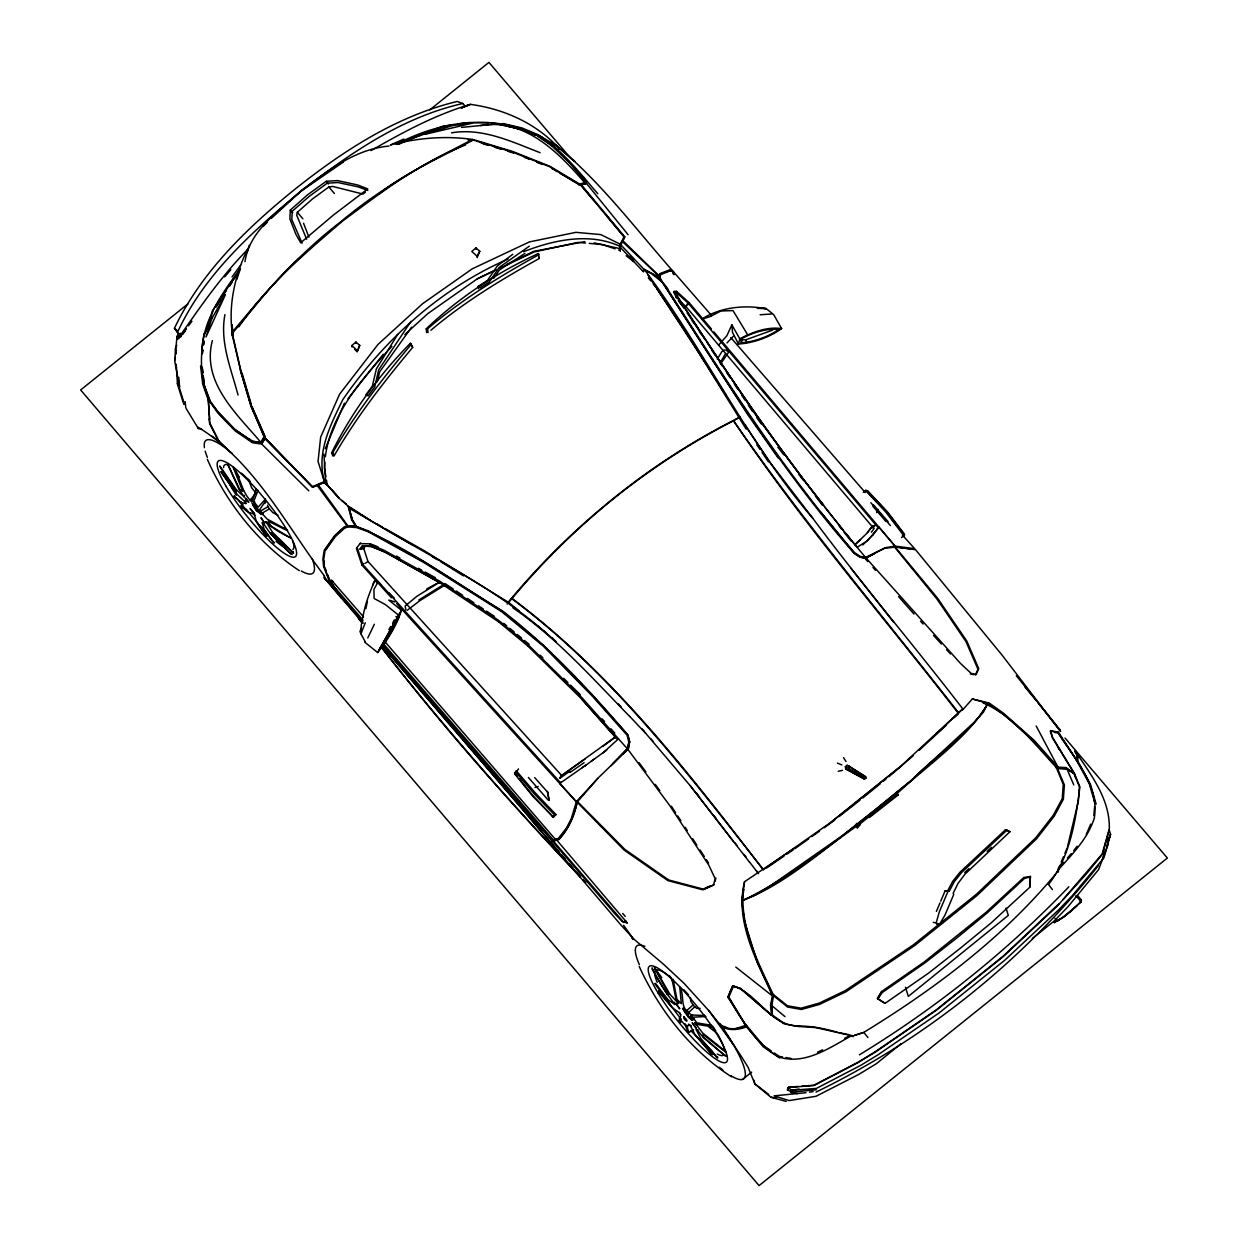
<?xml version="1.0" encoding="UTF-8"?>
<svg xmlns="http://www.w3.org/2000/svg" width="1248" height="1248" viewBox="0 0 1248 1248"><rect width="100%" height="100%" fill="white"/><g stroke="black" fill="none" stroke-linecap="round" stroke-linejoin="round"><path stroke-width="1.5" d="M352.186 609.757L324.324 577.871L324.324 575.812C285.714 524.675 254.483 461.947 198.292 427.3L198.338 428.532L201.958 429.421M705.916 1016.668L703.685 1014.733M623.875 922.553L554.034 841.838L556.218 839.452L627.182 922.88L622.315 921.586L615.358 914.363L383.058 644.904M1054.342 732.42L1058.054 732.966L1077.071 760.703L1077.118 755.383L1074.762 751.499M287.555 530.447L285.262 528.013M1029.787 887.266L1030.411 876.439L1023.797 877.469L986.123 912.319L924.05 962.114L881.634 991.536L877.266 998.353L885.066 1003.361L928.574 973.112L960.086 948.418L991.006 923.036L1029.787 887.266L1030.411 876.439M624.78 236.87L620.1 246.371L620.209 251.191L620.537 244.655L624.78 236.87L581.287 184.751L579.821 185.094L549.666 166.702L512.803 152.256M1096.15 804.102L1090.44 784.29L1077.804 761.077L1077.898 755.57L1075.526 751.67M658.991 277.009L659.896 274.529L663.452 272.719M1058.429 872.024L1058.476 869.372M863.242 492.336L865.566 490.402L867.61 490.807L887.609 512.039L904.488 534.222L904.441 535.61L901.446 537.498M266.994 536.281L265.06 533.645M655.465 983.377L668.179 999.851L674.934 1004.484C666.292 993.392 657.743 980.507 652.08 967.793M361.358 624.047L360.953 633.812L365.399 642.19M290.3 210.116L289.879 218.915L296.01 234.515L300.659 242.783L333.512 214.968L367.817 188.916L357.739 184.985L337.662 180.601L326.258 181.272L307.507 194.828L290.3 210.116L292.734 212.628M285.246 528.887L267.15 519.043L259.99 511.352L260.114 509.028L265.637 500.916L265.153 498.763M585.328 184.08L582.41 177.247L568.87 161.678M240.318 370.126L250.942 406.037L264.716 437.518L312.64 487.282L264.841 438.625L251.113 406.224L240.786 371.327L231.941 333.762C255.871 306.056 277.555 275.761 306.275 252.158M292.157 554.502L290.066 552.583M560.29 173.441L579.509 184.564L584.688 183.331L581.786 176.514M658.71 990.709L671.018 1006.122L654.794 983.564M362.731 621.364L332.904 586.435L331.157 583.315L331.391 580.024L363.496 616.871M326.555 480.246L327.085 485.285L324.979 483.132C315.494 453.851 330.236 425.459 342.857 399.547C384.337 339.581 440.794 288.366 508.014 259.069M1093.841 815.521L1094.59 806.629M324.839 462.275L324.324 467.735L325.915 476.674M325.354 456.815C330.689 413.868 363.402 376.912 391.888 346.398M178.76 377.317L179.587 387.036L174.673 360.766L177.013 336.461L178.698 333.2M855.145 825.271L857.314 827.798L860.418 824.538M778.346 458.203L747.739 414.617L661.799 281.377L656.37 276.245L644.358 269.771L620.256 244.218L600.787 234.593L575.905 232.346L529.37 241.925L472.243 268.835L422.604 303.701L377.988 344.448L339.596 394.181L320.658 437.112L318.053 461.417L324.355 481.603L337.99 497.281L349.58 507.421M212.378 340.626C201.287 382.153 236.761 413.93 260.988 442.447L264.607 436.114L251.878 406.973M1054.576 920.962L1054.154 922.553L1063.702 917.14L1080.94 901.992L1081.408 899.995L1077.773 895.736M224.936 314.605C219.664 342.139 231.145 368.878 238.056 395.054M725.837 1051.658L723.934 1049.209M680.69 1014.718C676.432 1009.133 683.561 1015.498 679.38 1017.838L679.364 1021.098L680.753 1022.486M229.788 451.714L219.118 441.028L211.567 435.942M233.314 466.783L233.501 468.094C241.192 478.405 241.675 493.069 251.893 501.79L256.355 489.325M711.376 328.926L689.083 302.609L676.588 291.377L674.294 291.299C732.794 383.588 795.257 473.616 865.566 557.45L960.414 663.343L971.084 673.343L976.186 674.419L978.744 668.569L966.716 640.91L937.716 598.385L895.112 546.952M786.193 1101.407L770.936 1097.257L754.822 1083.872L748.176 1067.446L741.655 1056.9L720.455 1025.107L708.63 1010.443L684.31 983.611L663.764 964.454L632.923 938.309L623.626 925.33M1081.408 899.995L1080.94 901.992M204.282 333.2C200.195 355.118 199.54 378.784 209.118 399.422M202.285 353.449L202.753 349.908M203.486 344.588L203.954 341.032M201.755 352.981C202.566 320.518 221.754 293.654 240.427 268.616L236.792 279.474M202.394 353.73L202.862 350.173M203.596 344.854L204.079 341.312M856.253 826.394C819.187 852.244 784.618 884.77 741.858 900.697L744.557 881.712L794.758 847.985M962.645 709.909L972.348 698.958L989.212 703.03L1003.673 713.357L1034.28 740.454L1058.008 767.146L1066.229 767.598L1073.748 773.386L1066.276 768.503L1056.073 768.004M867.064 490.558L886.766 511.602L903.973 534.191L903.755 535.564L885.877 512.179L865.566 490.402L867.61 490.807M1073.155 773.23L1073.92 772.543L1052.657 737.615L1050.582 730.86L1058.242 731.983L1077.071 760.703M174.673 360.766L175.266 357.224M175.859 353.683L176.436 350.142M744.557 881.712C734.666 921.586 756.756 960.742 772.621 996.107L770.515 1004.827L771.42 1015.217L772.278 1015.232L771.28 1005.155L772.996 994.126C758.612 963.69 741.858 930.79 742.966 896.485M743.886 889.372L741.749 902.179L744.635 921.57L757.349 962.536L772.996 995.296L787.519 1007.011L801.341 1009.492L819.608 1004.375L845.879 991.817L914.706 945.532L976.81 895.705L1036.589 838.796L1054.248 816.13L1063.374 799.266L1064.388 784.898L1057.04 767.411L1033.609 740.906L1003.298 714.059L988.978 703.841L983.408 702.499M773.713 994.531L771.748 1005.935L772.512 1016.044L784.399 1023.953L798.33 1026.48L815.74 1027.572L852.805 1035.996L864.084 1032.408M337.178 590.834L329.488 581.537L323.575 566.296L322.889 558.948L324.23 550.212L334.558 535.782L343.996 527.062L347.022 525.798L355.602 526.344L367.63 530.587L423.478 561.46L502.46 611.38L544.222 646.027L592.769 695.588L627.775 734.854L629.585 741.577L628.103 749.689L669.505 805.21L708.817 865.192L715.151 878.67L713.497 885.16L702.936 889.84L667.93 880.62L624.062 850.028L577.075 802.09C574.111 815.646 568.589 828.641 558.948 838.796L555.75 839.077M679.364 1021.098L679.52 1020.287M365.399 192.254L362.996 194.064L332.686 186.436L328.848 186.997L312.452 198.962L297.336 212.285L296.743 215.28L306.649 239.273M258.102 490.277L253.625 501.634L258.211 507.094L264.857 499.73M250.302 500.292L255.778 492.82L251.69 487.796L248.399 479.357M514.706 773.932L516.188 770.687L535.564 793.213L556 814.554L553.426 817.206L533.021 796.505L514.706 773.932L518.466 768.94M365.851 608.79L367.396 601.505M247.213 251.784L249.148 245.341M377.239 381.888L379.564 372.044L411.575 327.163M612.706 763.745L627.229 748.644L628.82 742.045L627.011 735.134L591.989 695.791L543.161 646.012L501.977 611.91L424.039 562.63L367.848 531.523L356.569 527.592L347.818 526.859L344.869 527.982L335.338 536.609L324.979 551.07L323.653 559.822L324.324 567.107L330.236 582.364L333.559 586.388M362.794 617.869C364.728 604.75 369.626 592.816 374.587 580.85M620.927 244.686L620.272 247.291L642.907 271.268L643.984 269.147L655.652 275.418L661.752 281.83L652.517 274.373M715.104 881.291L715.931 878.046M398.72 617.682L399.89 613.08L378.877 650.146L384.649 642.689L395.226 624.64L398.72 617.682L395.912 616.606M395.054 601.895L388.768 600.085L401.45 610.272C396.474 625.529 387.769 640.162 377.645 652.532L364.978 642.361M703.56 317.99C722.374 306.821 745.025 304.902 766.256 308.662L773.698 314.636L781.638 328.614C769.158 337.444 753.589 342.997 738.457 344.042L739.799 338.832L731.858 324.839L726.898 335.681L718.567 345.197M741.328 342.826L742.498 338.239C753.48 332.28 766.303 328.536 778.908 329.285C768.066 336.976 754.416 341.64 741.328 342.826L740.844 339.893M1067.617 846.316L1078.366 801.029L1079.395 786.614L1073.467 772.418L1052.423 737.802L1050.364 731.11L1057.945 732.217C1073.608 758.41 1099.831 785.257 1094.278 818.189C1087.663 839.062 1071.798 854.662 1057.586 870.605L1059.802 865.41M1106.633 846.503L1110.564 834.35L1109.254 830.076C1110.658 800.108 1091.516 775.523 1075.792 751.92M1054.638 922.537L1055.059 920.962M1079.957 902.71L1080.347 901.259M251.893 501.79L250.489 499.387M742.544 900.635C804.664 870.355 857.47 823.29 911.383 780.608C935.766 754.354 970.632 735.368 987.808 703.373L972.348 698.958M717.865 1057.961L717.584 1056.916M939.432 924.596L936.203 922.865L939.292 911.914L947.996 891.368L949.26 891.166L954.361 881.572L961.678 872.446L1006.98 830.154L1009.928 831.745L964.938 874.208L957.965 883.506L953.176 893.256L953.737 894.457L945.032 915.002L939.432 924.596L936.515 924.128M1108.864 830.248L1102.187 853.944L1063.015 899.605M1109.254 830.076L1102.546 854.022L1086.478 873.818L1056.9 906.422L1003.174 956.623L936.53 1010.1L875.628 1051.861L858.234 1062.5L814.024 1085.479L788.408 1087.492L787.332 1089.988L793.759 1092.562M219.804 465.941L236.2 489.512L244.046 496.813L238.758 488.686L227.947 464.974L228.384 463.507M628.524 748.597L597.324 778.783L576.389 801.762L571.256 818.766L566.342 828.142L558.106 838.718L554.923 838.999M577.153 802.682C574.158 816.332 568.542 829.358 558.87 839.608L555.703 839.904M244.998 261.612C249.865 229.492 279.412 211.224 301.345 190.429C327.803 170.742 355.009 149.152 389.017 146.078M643.422 271.877L644.358 269.771L649.256 272.532M325.042 550.321C332.202 540.368 341.234 522.257 356.476 526.75L352.326 519.667L348.691 506.953L352.404 520.104L356.273 526.484C408.564 547.513 454.366 582.114 502.507 610.958C549.432 646.714 589.384 690.378 627.822 734.9L629.647 742.092L628.103 749.689L627.229 748.644L629.585 741.577M247.556 249.179C234.53 275.917 227.854 306.696 232.721 336.18L231.941 333.762M290.924 554.081L270.52 533.348L272.064 532.927L293.467 553.379L293.327 551.772M726.554 1056.058L724.979 1055.122M1101.937 860.605L1105.463 850.028M293.077 552.521L272.485 532.241L265.84 521.648C272.626 528.606 283.312 534.815 291.346 537.794M693.529 1029.818L689.442 1032.096L687.991 1030.848M204.922 333.949L212.675 311.704M206.232 330.798L211.598 315.385M857.314 827.798L858.14 825.458L896.984 794.29L898.326 794.882L869.497 817.456M365.258 622.783L360.953 633.812L359.97 631.41L361.468 627.884M746.242 1026.106L728.816 997.105L733.45 986.326L740.797 988.603L771.42 1015.217L740.158 988.322L732.592 985.967L727.834 997.058L745.898 1025.95C738.8 1029.413 727.506 1030.193 719.675 1025.06M372.871 584.922L373.916 582.161M876.704 512.632L878.015 509.309M325.26 448.703L344.401 403.198M936.39 911.43L940.009 902.866M940.727 901.165L945.079 890.885L949.26 891.166M1061.268 861.931L1063.483 856.721M1064.95 853.258L1067.165 848.047M1086.29 834.304L1090.736 824.101M787.535 1089.629L788.611 1087.18L798.314 1086.431M975.406 675.043L977.948 669.209L965.936 641.534L936.936 599.024L894.676 547.201L884.645 548.278L875.768 552.708L865.254 558.683L867.828 561.6M176.795 345.275L175.282 348.707L175.64 354.541M1107.522 841.199L1110.564 834.35L1103.996 857.704L1072.422 895.502L1058.366 910.104L1004.734 960.258L938.87 1013.095L878.015 1054.794L860.621 1065.418L816.426 1088.412L791.544 1090.3L788.408 1087.492M367.786 637.915L374.338 624.265M797.316 1093.622L790.577 1092.312L791.544 1090.3L799.063 1089.02M378.628 194.111C407.659 171.226 441.761 156.889 473.819 139.714L512.803 151.523L549.838 166.265L580.226 184.408L624.031 236.792L620.256 244.218M240.989 505.502L246.605 510.526L237.51 499.184L234.421 497.063L234.437 495.518M688.724 1024.343L691.049 1026.028L688.724 1024.343L687.289 1027.244L688.662 1032.174M394.259 619.913L392.605 623.22L395.226 624.64M661.518 280.925L658.928 276.198L659.88 273.655L669.895 269.771L672.563 270.754L673.67 273.702M181.022 336.742L177.419 332.498C203.642 275.387 251.285 232.378 298.818 193.003C348.052 154.658 400.982 117.484 462.868 103.49L465.27 106.314M363.028 620.147L331.453 583.565L332.717 581.209M947.622 890.885L952.723 881.306L960.04 872.18L1005.342 829.889L1006.98 830.154M331.609 452.852C351.686 412.37 378.69 375.43 410.389 343.262L412.698 347.381C384.088 381.545 356.507 416.879 334.261 455.582L332.92 456.066L331.609 452.852L332.951 452.369C355.196 413.65 382.762 378.316 411.388 344.167M177.419 332.498L174.439 328.271C201.178 272.204 246.714 228.306 294.325 189.712C342.81 151.133 396.162 116.158 457.142 101.478L462.868 103.49M354.557 349.315L357.162 351.671L359.736 345.384L355.898 342.046L351.796 345.602L351.967 346.96M357.162 351.671L359.736 345.384M477.032 256.168L479.762 251.238L475.925 247.915L471.822 251.472L477.032 256.168L477.188 257.525L479.762 251.238M1107.631 840.466L1110.158 835.926M987.636 704.012C965.266 740.407 927.685 764.899 896.875 793.775M263.983 437.143L260.988 442.447L251.94 441.121L234.998 429.515M218.228 412.214L235.638 430.264L252.564 441.87L261.628 443.18L265.184 437.518M218.852 412.963L208.26 399.469L218.182 413.416L235.014 430.778L252.439 442.728L261.752 444.085L264.841 438.625M178.854 336.352L180.648 333.2M265.169 437.986L261.628 443.18M401.45 610.272L377.645 652.532M720.283 362.716L725.135 354.245M720.502 364.088L728.27 352.732L728.036 351.359L725.65 349.986M240.427 268.616L212.16 311.22M388.83 629.647L390.718 626.434M676.135 297.773L677.524 295.433L675.823 295.495L677.586 298.802M654.358 967.294L669.926 994.266L678.584 1003.486L675.714 997.994L672.095 979.493M746.398 1025.123L735.712 1028.648M264.81 503.552L266.339 501.041M680.082 1022.33L680.8 1020.146L685.433 1025.575L687.788 1031.425M397.675 334.464L376.35 368.909L372.341 386.225L365.82 394.898L368.16 395.834L374.665 387.176L378.674 369.876L410.966 321.376M717.272 359.065L721.89 351.608L724.37 349.939M177.013 336.461L177.684 339.222C199.212 308.428 220.6 276.962 247.229 249.943M881.634 991.536L877.734 998.93L882.398 992.41L924.752 963.035L956.14 938.527L986.872 913.208L1024.483 878.436L1030.411 876.907M559.822 778.034L561.538 775.367L560.071 778.128L570.008 771.17M720.361 1025.918C728.426 1031.004 737.989 1030.146 746.522 1026.839L746.46 1025.544M215.842 306.805L226.418 290.503M229.585 285.62L231.707 282.36M215.966 307.086L224.422 294.044M229.694 285.901L231.816 282.641M493.756 278.288L499.403 270.02L524.956 253.391M179.837 337.319L186.092 328.864M867.953 1037.54L863.788 1032.392C935.298 988.51 1004.312 936.811 1057.586 871.588M232.05 276.916L240.599 265.2M232.752 280.722L237.744 273.905M235.856 276.9L237.853 274.17M872.929 528.154L874.848 525.595L872.102 526.484L867.516 532.662L854.989 544.846M1048.616 884.364C1070.051 856.955 1075.729 820.529 1079.894 786.895L1074.528 773.744L1066.276 768.503M360.61 542.958L356.398 548.231L361.936 565.063L391.482 597.839M902.398 535.08L914.69 548.683L895.081 546.109L879.06 527.264L867.282 540.836L857.345 547.217M182.036 334.667L186.467 328.676M359.596 549.276L362.31 545.626L370.703 546.203L384.977 552.037L440.201 582.941L499.028 622.128M872.57 535.158L874.411 532.693M440.762 583.284L385.71 552.427L371.608 546.64L363.464 546.094L360.937 549.416L363.714 548.418L365.945 545.454M867.391 532.506L872.118 526.453L685.807 306.4L678.896 300.238M871.369 532.21L874.146 528.497M188.417 325.822L191.927 321.235M183.035 333.965L185.359 330.907M1073.686 850.699L1077.118 846.238M703.669 1015.529L691.486 1014.967L686.353 1010.974L693.108 1004.874L690.752 1001.208L690.347 997.48M238.867 326.804C266.542 286.104 304.403 253.687 341.578 221.957M347.942 398.752L383.276 354.26M1098.38 865.582C1023.032 960.976 925.314 1038.929 816.052 1092.078M224.671 276.884L230.833 269.677M931.788 738.223L962.801 708.895C913.489 644.795 861.042 583.159 812.76 518.248C747.146 442.01 704.605 349.861 644.53 269.802M579.446 798.907L583.955 793.697M507.827 602.675C571.428 525.876 650.598 461.448 740.064 417.144M507.156 604.001L512.07 598.463C573.113 525.392 648.726 464.1 733.574 420.763C802.526 520.978 883.194 616.231 958.636 712.811M686.353 1010.974C680.581 1004.203 684.341 994.235 679.77 987.121L681.33 1003.626L676.978 999.383L673.093 979.337M511.29 598.712L512.07 598.463C611.395 672.641 688.241 772.122 763.277 869.684L830.684 822.416L899.933 766.865M1058.491 868.046L1063.592 862.29M1067.43 857.969L1071.252 853.632M326.056 579.524L324.324 577.871M598.057 778.19L577.528 801.637L624.842 849.389L668.71 879.98L703.716 889.216L714.277 884.536M727.007 342.95L733.278 336.352M627.884 748.441L610.787 765.96M1068.865 886.798C1006.715 951.553 936.094 1008.119 859.451 1054.794M1059.178 903.583L1002.908 956.42L936.203 1009.928L875.332 1051.69L857.953 1062.313L813.852 1085.261L802.199 1086.134M688.116 1013.033L694.762 1006.793L696.821 1008.384L700.144 1008.384M552.349 816.722L556 814.554M579.821 185.094L585.359 183.472M262.985 226.512L267.103 222.472M271.237 218.416L300.784 191.35L343.496 161.928M623.033 753.995L628.165 748.987M964.72 872.602L968.932 868.624M987.199 851.37L991.427 847.392M962.816 708.802L899.87 767.083L830.638 822.635M945.922 725.572L919.199 750.266M954.205 717.772L958.339 713.872M704.746 1016.621L692.858 1017.167L696.743 1022.798L711.89 1025.419M854.864 544.705L860.465 539.51M862.82 544.877L873.413 534.487L878.155 527.67L688.288 303.248L675.808 292.001L673.514 291.938L676.494 297.492M685.807 306.4L687.804 304.559M404.82 334.589L427.799 313.622L477.313 278.819L496.111 269.646M602.94 752.903L618.509 738.816M913.458 755.461L888.95 776.646M426.223 328.832C458.921 297.57 497.266 272.392 538.34 253.531L538.949 254.639C499.902 276.229 461.588 299.723 427.596 328.786L426.223 328.832L426.613 332.639M1077.024 905.798L1063.39 917.062L1054.154 922.553M880.261 783.76L862.852 797.94M883.163 781.388L886.049 779.017M430.934 330.221C464.053 302.094 501.446 279.474 539.354 258.43L538.34 253.531M900.947 1043.843L876.408 1063.655L859.014 1074.278L816.02 1096.29L789.173 1100.58L774.056 1095.869L806.005 1092.702M188.401 303.498L80.636 389.953L759.065 1185.6L1167.364 858.047L1065.028 738.02M429.749 109.886L488.935 62.4L571.054 158.699M253.874 502.819L254.826 502.055M254.124 504.785L253.172 505.549L256.698 510.432L262.376 514.582M256.698 510.432L257.65 509.652M260.52 514.16L263.344 513.802M674.544 293.015L676.588 291.377M361.936 565.063L363.979 563.425M687.04 304.247L689.083 302.609M578.323 800.218L576.389 801.762L559.744 783.448L561.335 782.168M877.484 528.544L879.06 527.264M845.38 766.662L847.08 765.289L849.077 766.132L865.675 776.802L865.862 778.237L863.46 778.58L845.676 768.862L845.38 766.662L865.862 778.237M683.062 1008.462L684.013 1007.698L683.062 1008.462L685.012 1012.331L692.328 1020.162L694.372 1018.774L693.42 1019.538L691.47 1015.669L692.422 1014.905M685.012 1012.331L685.963 1011.566M688.849 1017.182L689.801 1016.402M742.622 1079.411L751.67 1072.126M1032.299 938.48L1054.17 921.04L1068.226 906.438L1098.583 869.606L1107.959 844.818L1107.6 841.37M834.818 819.936L824.21 827.814M839.249 816.457L859.903 800.249M516.812 771.264L514.535 773.011L516.922 775.913M407.222 610.303L420.124 600.491L445.271 584.891M512.772 254.311L497.344 265.902L487.484 280.472L478.312 286.276L478.577 288.834M341.422 221.926C380.437 193.019 419.796 162.552 465.488 144.986M606.762 750.032L585.14 765.757M363.714 548.418L367.942 561.413L561.678 775.507L615.17 737.069M603.205 746.117L615.295 737.209M696.244 1029.756L697.772 1029.865L696.244 1029.756L700.768 1038.414L717.148 1057.477M591.178 761.264L594.142 759.127M561.678 775.507L585.265 758.846M794.82 848.734L808.735 838.828M811.824 836.628L819.562 831.121M365.368 563.238L367.942 561.413M529.308 246.184L499.138 267.462L489.278 282.017L480.09 287.82L478.312 286.276M570.071 772.45L584.111 762.653M582.052 767.738L585.156 765.57M559.744 783.448L585.874 765.149M766.802 867.89L783.916 856.19M787.036 854.053L793.26 849.794M556.218 839.452L552.006 840.965M1058.569 920.416L1070.534 911.633L1080.986 901.602L1075.901 895.752M261.565 513.552L269.412 508.825L272.813 512.632L277.992 515.206M440.076 581.88L416.941 596.263L405.116 606.044L405.865 609.82M418.782 600.007L443.929 584.423M259.99 511.352L267.914 506.75L267.556 505.159M850.106 1035.294L853.211 1036.651M371.093 150.571C402.745 132.288 435.24 114.832 470.434 104.364C502.304 108.716 533.083 121.867 555.859 144.986L556.421 145.548C600.6 181.912 634.998 228.025 672.563 270.754M852.197 1035.388C830.107 1047.259 805.834 1065.152 779.485 1057.196C755.399 1044.186 742.014 1019.273 728.146 996.809L732.857 985.826C757.474 993.299 769.985 1025.513 797.971 1025.965C811.418 1025.965 824.6 1028.492 837.455 1032.33M739.799 338.832C752.294 332.171 767.302 326.446 781.638 328.614M844.693 1038.32L848.078 1036.448M739.58 417.16L733.574 420.763C802.152 522.912 883.022 616.075 958.261 713.279M426.785 588.931L440.076 581.755M312.64 487.282L324.745 482.305L328.099 485.55M324.355 481.603L312.749 486.517M265.996 535.86L258.086 524.082C264.841 528.606 269.069 538.746 274.482 542.724M623.548 922.022L625.856 920.868M865.16 558.277L874.583 553.66M506.376 264.654L533.738 251.316L584.828 241.628M661.799 281.377C722.046 374.759 780.562 469.466 854.084 553.301L859.638 557.014L865.566 557.45L885.378 547.685L895.019 546.14L713.856 331.859M523.552 251.737C553.706 239.912 589.368 232.19 620.1 246.371M477.313 278.819L494.567 270.676M499.746 268.226L534.269 251.94L577.98 242.377L585.515 243.048M817.518 1052.22L822.635 1049.818M772.652 330.096L745.914 339.768L742.544 339.846M466.3 105.846L461.276 108.108L468.203 105.082M465.785 106.439L470.434 104.364M842.494 770.39L838.235 771.28M704.964 888.217L710.252 885.862M403.868 139.074L390.406 145.002C417.175 137.966 445.177 135.548 472.649 139.464L474.568 140.681M396.224 144.378C439.265 121.306 493.022 113.069 537.982 135.595M397.831 144.019L442.712 126.266L454.007 124.597M398.424 144.425L406.271 140.962M741.858 900.697L755.633 894.925L769.283 886.61L841.994 835.879L876.97 808.454L911.243 780.328L974.126 722.264L983.44 712.171L987.808 703.373L986.06 703.872M763.277 869.684C687.835 773.37 611.302 672.485 511.774 598.712M252.767 513.38L254.966 515.315L252.767 513.38L248.368 512.444L241.02 506.438M411.388 138.918L429.125 132.116M432.666 130.759L441.527 127.358M423.852 134.488L429.172 132.444M665.059 272.189L669.848 270.598L672.5 271.565L673.592 274.529M701.891 319.254L710.05 316.586L720.907 311.017L732.997 310.565L747.521 334.542M874.723 525.408L872.102 526.484M534.94 787.566L538.106 786.521M854.786 1035.169L861.994 1032.954M1076.494 760.765L1077.804 761.077M1076.462 760.328L1077.305 754.603L1074.918 750.672M581.287 184.751L586.56 183.518L628.087 234.686M579.618 183.924L584.735 182.723C558.215 152.256 524.909 117.967 480.464 125.549M809.562 1092.156L813.134 1091.61M457.766 124.036L467.189 122.647L488.498 122.928M443.305 126.672L447.065 126.126M460.247 124.176L464.006 123.63M619.897 923.816L633.5 938.792M760.141 314.761L771.545 313.997M461.51 127.421L496.252 123.989M790.577 1092.312L816.286 1089.769M451.511 132.834C482.586 127.561 511.914 141.788 540.15 152.708M723.824 1050.067L702.64 1032.954L694.918 1022.814L698.225 1024.592L712.14 1026.808M771.17 1014.827L772.278 1015.232M757.208 308.334L766.256 308.662L762.778 308.256M502.866 123.49L521.914 127.951L537.576 134.519L538.278 136.157L537.935 134.971L556.39 145.454L559.12 149.183M174.439 328.271L177.497 330.798M677.477 294.263L675.652 294.263C722.982 365.82 769.564 438.251 823.696 505.034M655.559 969.275L661.768 977.636M1057.805 921.133L1054.919 918.31M359.83 543.582L368.94 543.8L383.807 550.15L439.624 581.147L498.467 620.24L528.278 644.873L582.254 698.022L627.229 748.644M589.29 243.391L602.503 244.561L615.014 248.836M694.918 1022.814L696.977 1024.873L695.963 1024.733M468.047 140.01L471.853 140.369M242.05 507.562L242.908 507.655M914.628 549.51L896.813 547.186M770.936 1097.257L776.303 1097.944M492.305 123.209C513.599 125.611 535.517 131.18 551.944 145.735M492.882 123.63L496.595 124.129M500.323 124.628L522.553 129.48L536.063 135.143M500.37 124.956L504.083 125.455M261.472 442.634L252.33 441.386L235.232 429.842L218.369 412.542L209.258 399.75M895.83 547.03L915.439 549.572L1002.362 655.481L1060.644 731.5L1038.211 703.014M618.587 250.052L620.038 250.255M945.079 890.885L947.996 891.368M234.593 469.217L239.273 477.064M933.286 922.381L936.203 922.865M1009.928 831.745L1005.342 829.889M552.926 841.651L554.034 841.838M782.574 1056.931L779.189 1056.338L774.4 1053.062M785.959 1057.54L791.045 1058.444M245.95 503.537L244.702 500.822L245.95 503.537L241.613 502.757L234.109 496.174M554.034 840.84L384.259 644.748M1074.528 773.744L1075.807 778.409M865.566 557.45L860.215 556.39L854.521 552.614C783.76 471.541 726.367 380.702 668.398 290.41C667.04 285.293 657.805 280.379 660.676 274.622L670.628 270.644L673.312 271.612L711.766 315.744M839.296 1032.72L848.515 1034.623M219.96 466.908L235.81 490.37L236.371 493.163L220.88 471.604L222.378 472.992M970.304 673.967L973.705 674.684M658.85 991.926L660.676 993.408M859.638 557.014L866.424 558.496L860.262 557.092L854.303 553.207L820.997 512.351M594.079 242.892L619.85 248.586M680.8 988.432L681.626 988.619M507.796 126.313L522.616 129.792L536.141 135.47M983.05 702.827C1012.721 715.697 1034.358 743.636 1055.964 767.13M579.103 185.047L580.133 185.297M265.325 438.282L312.718 487.016L324.605 482.071L339.019 497.874M579.384 184.439L580.258 184.673M349.378 506.75L348.208 506.423L351.515 519.402L355.602 526.344M476.034 140.977L513.692 152.381M480.558 142.49L489.512 145.189M493.1 146.281L502.055 148.996M505.627 150.072L511.009 151.71M482.976 143.77L488.358 145.392M495.518 147.56L500.885 149.198M508.061 151.367L513.427 152.989M265.84 521.648L267.275 523.286L266.183 522.928M367.817 190.445L358.082 186.857L337.912 182.52L327.241 183.175L309.083 196.482L292.204 211.286L291.798 219.523L302.078 243.173M720.455 1025.107L727.631 1027.853M524.207 157.264L529.589 159.401M536.78 162.256L542.162 164.408M369.736 543.582L377.988 546.874M560.586 782.777L362.731 564.439L357.193 547.607M837.455 763.105L841.792 764.899M732.592 985.967L733.45 986.326M845.676 768.862L864.755 779.126L865.675 776.802L847.08 765.289M885.066 1003.361L878.171 999.024M624.031 236.792L607.105 216.356M262.267 522.85L264.342 523.864L262.267 522.85L264.124 529.292L273.858 543.036M690.378 1025.809L695.089 1034.67L712.686 1054.747M396.427 556.093L399.812 557.965M418.423 568.308L421.793 570.18M425.178 572.068L435.334 577.699M370.328 520.291L350.033 507.25M376.958 524.035L381.935 526.828M385.242 528.7L423.353 550.181L508.981 602.644L519.418 611.146M537.826 136.172L552.053 146.094M537.935 134.971L542.958 137.873M541.694 828.719L530.26 818.064M350.969 509.262L412.448 544.861M542.927 830.185L530.79 818.86L382.871 646.246M432.37 556.733L437.362 559.697M440.669 561.678L463.492 575.89M552.022 168.496L556.982 171.46M855.785 545.688L856.799 546.296M731.64 1076.868C690.908 1050.691 659.1 1010.162 639.21 966.389M299.333 570.664C258.851 543.941 226.746 503.521 207.324 459.28M624.936 921.476L627.182 922.88M286.276 530.15L268.117 521.087L270.582 525.798L290.41 537.997M552.911 143.114L555.859 144.986M553.02 143.66L556.436 146.032M445.177 583.69L453.133 588.962M456.316 591.084L462.665 595.312M467.438 598.478L473.803 602.706M478.577 605.873L483.35 609.055M486.533 611.161L494.489 616.45M772.028 1014.796L783.775 1023.313M512.928 607.854C557.029 638.087 592.628 678.538 629.803 716.57M348.91 506.969C416.302 550.774 491.572 583.346 551.632 637.79M779.657 1058.008L763.23 1046.807L746.522 1026.839M771.217 1050.878L763.261 1045.418L747.037 1026.043M679.084 1012.549L672.344 1007.854L659.818 993.236M538.372 134.971C562.24 150.01 579.524 172.692 597.792 193.721M749.502 862.04L758.534 873.662L756.335 870.605M708.77 1026.948L717.226 1033.375M768.752 1094.496L754.822 1083.872L754.104 1080.284M626.168 255.793L633.61 261.534M256.261 489.918L257.166 490.62M735.774 967.06L772.621 996.107M774.259 995.233L787.394 1005.748L801.076 1008.197L819.172 1003.127L845.177 990.694L913.364 944.845L976.513 894.176L1035.715 837.829L1053.203 815.381L1062.235 798.673L1063.249 784.446L1056.744 768.612L1067.024 769.064L1073.779 784.992M398.143 614.827L385.476 604.656L374.119 598.463L373.916 589.399L377.099 583.69L375.757 580.632M785.008 1016.652L771.28 1005.155M473.164 139.885L472.649 139.464C426.676 162.786 380.936 187.886 341.094 221.504C299.348 253.25 264.997 292.843 231.785 332.701L232.877 335.291L232.144 325.556M537.295 625.7L540.275 628.134M543.254 630.568L546.234 632.986M503.724 623.314L506.704 625.778M509.683 628.243L514.16 631.925M517.14 634.39L521.602 638.087M524.581 640.552L529.058 644.249M498.607 621.863L528.341 646.402M553.504 143.598L574.813 161.476L572.894 159.619M578.12 173.612L582.41 177.247M341.983 500.417L346.429 504.208M686.213 1010.552L684.107 1008.758L683.124 1009.32L688.366 1017.229L691.532 1019.944L692.515 1019.366L690.752 1015.856M629.881 256.136L633.984 259.709M412.698 347.381L410.389 343.262M258.274 511.274C262.486 513.583 253.016 502.866 256.355 508.966M351.796 345.602L357.006 350.298M724.589 1051.237L702.936 1034.436L703.404 1037.228L725.384 1055.87M246.932 501.025C253.328 506.376 241.036 492.305 246.792 500.838M724.823 1055.605L703.466 1037.681L696.712 1029.413M244.842 501.649L237.089 494.364L221.614 472.836M551.304 145.002L569.509 162.412M622.534 241.644L658.928 276.198M551.413 145.345L569.587 162.833M622.955 240.817L658.835 275.636M249.896 439.28L252.564 441.87M308.818 490.823L261.752 444.085M256.058 505.955L252.065 503.318L256.324 510.588L261.487 514.363L260.411 511.493M552.193 637.837L556.265 641.862M540.134 655.153L542.896 657.868M563.659 678.319L567.824 682.406M570.586 685.136L580.273 694.668M528.044 646.23L581.911 699.254L616.886 738.769L581.724 699.161M377.848 581.849L380.609 584.579M388.877 592.769L394.399 598.244M548.231 800.124L528.388 777.488M553.426 817.206L533.504 796.318L519.308 778.799M618.368 703.919L621.005 706.68M554.315 814.71L534.565 794.18L515.861 772.309M873.148 504.66L888.108 521.68M641.971 728.785L644.576 731.531M629.834 716.477L645.45 733.138M866.362 490.76L875.332 500.386M870.854 502.726L890.417 525.611M913.973 614.032L898.56 596.591M920.494 621.176L923.114 624.031M933.535 635.435L941.366 643.999M946.577 649.709L950.492 653.983M576.342 801.824L396.63 603.548M290.02 553.285L269.88 532.88L263.422 523.458M602.082 718.817L604.609 721.672M610.958 728.816L614.765 733.091M331.734 489.653L336.586 495.128M534.674 777.598L547.966 792.574M872.945 567.434L875.503 570.352M730.798 337.6L865.316 492.601M622.69 913.427L625.248 916.36M382.434 646.339L559.104 852.01M561.616 854.927L565.406 859.295M569.182 863.663L572.972 868.031M576.763 872.399L580.538 876.767M384.743 641.488L555.391 839.358M693.108 1004.874L694.762 1006.793M872.882 506.267L885.908 521.446M568.963 162.1L582.426 177.809M356.912 615.248L359.424 618.181M385.804 648.929L390.827 654.794M393.338 657.712L398.362 663.577M400.873 666.51L495.456 776.771M499.231 781.17L503.022 785.585M506.797 790L510.588 794.414M514.363 798.814L518.154 803.228M520.681 806.177L525.72 812.058M528.247 814.991L530.759 817.939M362.731 622.955L324.371 578.105M686.821 1010.365L688.646 1012.487M580.835 185.156L594.001 200.616M896.173 792.355L898.326 794.882M328.848 186.997L334.402 193.502M856.409 823.43L858.14 825.458M297.336 212.285L302.874 218.79M645.481 733.044L690.191 785.678L749.471 862.134M325.962 579.072L341.39 597.886L335.774 589.072M531.352 819.967L619.273 923.083M650.832 738.738L653.312 741.655M1016.278 675.698L1060.145 729.94M1024.889 686.806L1035.856 700.019M333.606 585.562L330.299 581.537L327.678 574.766M648.305 277.883L650.754 280.878M653.203 283.873L655.637 286.884M854.818 544.471L845.816 533.286M824.647 506.922L843.461 530.353M839.171 526.157L841.558 529.136M843.944 532.1L851.105 541.039M1048.336 884.348L1052.376 889.59M850.933 568.292L893.724 622.378M381.326 647.322C443.836 727.1 510.853 803.228 580.351 876.954C510.853 803.494 443.43 727.88 381.826 647.618M734.916 842.759L737.178 845.676M743.98 854.428L746.242 857.345M326.258 181.272L328.396 184.018M690.206 785.585L733.574 841.573M708.63 1010.443L734.152 1045.652M696.353 792.932L698.693 795.959M713.903 815.599L716.243 818.626M647.712 274.622L706.493 364.681M802.433 478.109L757.302 417.331M804.773 481.151L823.477 505.456M360.703 620.194L363.043 623.236M777.847 447.127L783.728 454.787M798.985 474.692L803.681 480.808M815.428 496.127L822.479 505.315M890.448 517.265L898.56 527.888M812.76 518.248L770.141 462.493L745.134 425.022M717.054 1057.82L711.968 1051.05L696.306 1036.043L711.516 1054.232M638.976 762.59L645.934 771.935M655.216 784.368L659.849 790.592M317.476 485.878L347.022 525.798M707.491 1048.195L710.471 1053.047M318.661 485.441L347.833 525.782M267.914 506.75L269.412 508.825M756.881 417.784L761.28 423.961M260.754 511.087L262.361 513.349M843.539 757.614L846.019 761.514M678.475 300.456L683.951 308.272M652.033 969.056L667.243 994.469L668.772 994.157L654.623 968.51M678.46 300.378L681.408 304.699M746.226 429.187L689.036 337.022L656.729 288.491M756.818 444.772L760.001 449.452M762.122 452.556L768.487 461.916M687.196 312.967L691.439 319.254M694.606 323.965L698.849 330.252M702.031 334.963L705.198 339.674M707.32 342.81L712.624 350.657M714.745 353.808L756.21 415.802M691.782 320.19L693.904 323.372M699.223 331.328L701.345 334.511M711.953 350.438L715.135 355.228M719.394 361.624L722.608 366.444M726.882 372.887L730.096 377.707M734.37 384.134L737.584 388.955M741.858 395.398L745.056 400.218M748.27 405.038L752.544 411.481M671.346 806.208L675.605 812.698M677.726 815.942L680.909 820.794M685.168 827.284L687.289 830.528M692.593 838.625L696.852 845.114M700.034 849.966L704.293 856.456M706.415 859.7L708.536 862.93M707.522 366.319L716.82 381.077M718.895 384.353L723.029 390.92M725.104 394.196L727.163 397.472M632.861 939.073L631.769 937.279L632.752 938.886M186.03 408.346L198.338 428.532M1057.54 746.538L1059.505 749.783M659.911 278.616L661.752 281.83M228.072 464.568L239.507 489.2L242.736 491.322L233.501 468.094M265.028 534.534L256.604 522.054L254.576 515.393M1077.071 761.28L1089.317 783.822L1094.886 803.057M209.742 400.171L203.705 384.4L201.63 366.834M208.79 398.908L209.882 400.483M538.746 257.338L539.354 258.43M669.755 976.076L673.296 982.644M1036.199 726.04L1058.008 767.146M219.071 441.449L209.945 423.025M218.634 441.09L209.633 423.758L209.009 419M738.457 344.042L732.514 332.405L731.858 324.839M325.416 579.821L324.324 575.812M338.286 592.176L340.564 596.918M583.518 177.122L586.56 183.518M582.52 178.636L584.688 183.331M251.753 406.006L265.231 436.847M711.266 1026.012L711.61 1026.839M332.951 452.369L334.261 455.582M303.529 223.236L308.942 237.182M325.042 567.996L326.368 571.381M673.312 271.612L674.419 274.576M204.329 385.133L208.79 397.831M177.31 383.666L183.799 404.305M1006.044 908.107L1008.306 915.392L908.31 996.403L905.486 987.277M178.511 385.008L184.376 403.931M241.987 373.012L251.207 404.165M251.129 405.257L240.817 370.453L233.189 337.194M324.745 482.305L324.979 483.132M745.914 339.768L746.678 342.685M209.446 399.953L207.917 398.986L202.691 384.056L200.569 366.007M674.56 1003.267L674.341 1002.206L674.934 1004.484M547.529 792.277L549.151 800.358L547.498 791.435M178.417 335.821L178.916 338.598M244.046 496.813L244.265 495.347L244.452 496.486M232.752 335.338L232.19 324.745M849.077 766.132L849.358 768.347M475.925 247.915L476.081 249.288M202.27 367.583L202.894 372.856M203.299 376.366L204.126 383.386M355.898 342.046L356.054 343.403M202.16 367.318L202.784 372.575M203.19 376.085L204.017 383.105M427.596 328.786L428.002 332.576M209.882 423.446L208.322 399.75M323.887 560.851L324.386 566.296M185.219 401.731L185.718 407.347M208.26 399.469L209.555 419.203M323.918 454.085L325.712 482.461M176.249 364.26L177.434 383.713M677.461 1002.815L677.399 1001.707L678.584 1003.486M264.576 436.987L264.607 437.892M1050.582 730.86L1050.613 731.874M312.156 558.527A85.27 17.066 51.1 0 1 301.283 571.022M207.371 457.376A85.27 17.066 51.1 0 1 205.202 451.136M204.438 447.642A85.27 17.066 51.1 0 1 232.159 453.398M719.784 1023.454A85.254 16.864 51.2 0 1 730.86 1075.682M722.873 1070.082A85.254 16.864 51.2 0 1 719.363 1067.258M639.304 964.548A85.254 16.864 51.2 0 1 644.857 946.358M285.402 548.075A54.319 10.92 51 0 1 276.011 541.273M258.43 523.801A54.319 10.92 51 0 1 246.386 509.262M242.97 504.722A54.319 10.92 51 0 1 240.817 501.758M236.324 495.222A54.319 10.92 51 0 1 226.793 478.655M223.532 467.672A54.319 10.92 51 0 1 228.478 464.849M241.41 473.242A54.319 10.92 51 0 1 250.24 481.432M292.672 540.821A54.319 10.92 51 0 1 292.828 549.541M723.06 1055.48A54.319 10.67 51.2 0 1 717.241 1054.014M704.168 1044.077A54.319 10.67 51.2 0 1 690.908 1030.598M687.242 1026.433A54.319 10.67 51.2 0 1 684.84 1023.61M681.283 1019.273A54.319 10.67 51.2 0 1 667.664 1000.709M657.228 982.316A54.319 10.67 51.2 0 1 671.362 977.964M683.779 989.742A54.319 10.67 51.2 0 1 688.615 994.952M712.92 1026.433A54.319 10.67 51.2 0 1 715.806 1031.051M717.756 1034.342A54.319 10.67 51.2 0 1 724.823 1051.752M250.24 508.794L254.452 513.646L250.24 508.794M261.082 517.936L264.529 522.99L261.175 517.967M211.786 318.661L205.998 336.976L225.404 294.668L211.786 318.661M864.38 776.256L863.46 778.58L865.207 778.112L864.38 776.256M452.509 125.533L425.381 134.222L472.54 123.162L452.509 125.533M692.359 1022.97L696.134 1028.118L692.359 1022.97M683.779 1016.605C682.438 1019.881 691.673 1024.795 683.779 1016.605M675.792 1003.579L679.661 1008.665L675.792 1003.579M685.526 1010.552C684.762 1014.499 692.437 1016.917 685.526 1010.552M585.593 882.586L582.972 879.793L585.593 882.586M362.201 622.768L358.41 618.337L362.029 622.924M226.106 486.408A61.417 12.34 51.1 0 0 294.091 557.17A61.417 12.34 51.1 0 0 250.505 482.851A61.417 12.34 51.1 0 0 226.106 486.408M658.304 993.408A61.417 12.09 51.2 0 0 725.556 1062.578A61.417 12.09 51.2 0 0 679.879 986.887A61.417 12.09 51.2 0 0 658.304 993.408"/></g></svg>
